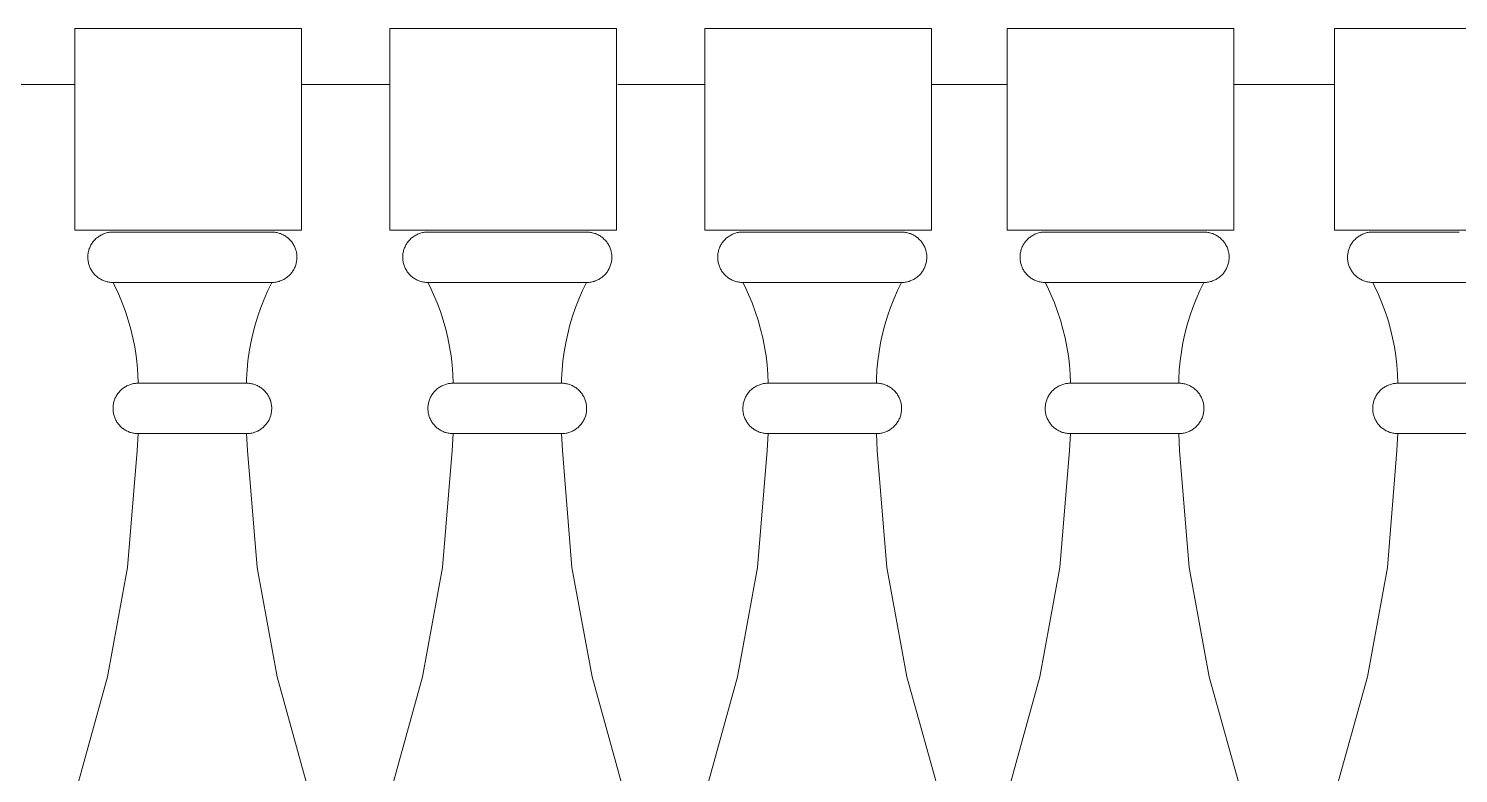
# Model space of a CAD drawing. Header units: inches. Extents: x 8351 to 42256, y 21052 to 33437.
# Drawn here: x 25465.89 to 25494.26, y 24305.38 to 24320.16 of the extents above; entities that cross this region are included whole.
import ezdxf

# ---------------------------------------------------------------- set-up
doc = ezdxf.new("R2010")
doc.units = ezdxf.units.IN
doc.header["$MEASUREMENT"] = 0
doc.layers.add('A-GENM', color=13, linetype='Continuous', lineweight=9)

# ---------------------------------------------------------------- blocks, each defined once
blk = doc.blocks.new('M_Trim-Window-Exterior-Flat - with Sill-319051-South')
at = {"layer": 'A-GENM'}
for p, q in [((-307.337, 32.833), (-305.337, 32.833)), ((-300.837, 32.833), (-299.087, 32.833)), ((-294.562, 32.833), (-292.837, 32.833)), ((-288.337, 32.833), (-286.837, 32.833)), ((-282.337, 32.833), (-280.337, 32.833))]:
    blk.add_line(p, q, dxfattribs=at)
blk = doc.blocks.new('Railing_post_7739_2__rfa HARRIS - post-341513-South')
at = {"layer": 'A-GENM'}
for p, q in [((-342.837, 29.939), (-342.837, 33.939)), ((-338.337, 33.939), (-342.837, 33.939)), ((-338.337, 33.939), (-338.337, 29.939)), ((-342.837, 29.939), (-338.337, 29.939)), ((-340.504, 28.902), (-342.079, 28.902)), ((-338.929, 28.902), (-340.504, 28.902)), ((-340.504, 26.902), (-341.527, 26.902)), ((-339.482, 26.902), (-340.504, 26.902)), ((-340.504, 25.902), (-341.527, 25.902)), ((-339.482, 25.902), (-340.504, 25.902))]:
    blk.add_line(p, q, dxfattribs=at)
at = {"layer": 'A-GENM', "flags": 128}
for points in [[(-342.079, 28.902), (-342.099, 28.902), (-342.119, 28.903), (-342.139, 28.905), (-342.159, 28.908), (-342.179, 28.912), (-342.198, 28.916), (-342.217, 28.921), (-342.237, 28.927), (-342.255, 28.934), (-342.274, 28.941), (-342.292, 28.949), (-342.31, 28.958), (-342.328, 28.968), (-342.345, 28.978), (-342.362, 28.989), (-342.378, 29.001), (-342.394, 29.013), (-342.409, 29.026), (-342.424, 29.039), (-342.438, 29.053), (-342.452, 29.068), (-342.465, 29.083), (-342.477, 29.099), (-342.489, 29.115), (-342.5, 29.132), (-342.51, 29.149), (-342.52, 29.166), (-342.529, 29.184), (-342.538, 29.202), (-342.545, 29.221), (-342.552, 29.239), (-342.558, 29.258), (-342.564, 29.278), (-342.568, 29.297), (-342.572, 29.317), (-342.575, 29.337), (-342.577, 29.356), (-342.579, 29.376), (-342.579, 29.396), (-342.579, 29.416), (-342.578, 29.436), (-342.576, 29.456), (-342.574, 29.476), (-342.57, 29.496), (-342.566, 29.515), (-342.561, 29.535), (-342.556, 29.554), (-342.549, 29.573), (-342.542, 29.592), (-342.534, 29.61), (-342.525, 29.628), (-342.516, 29.646), (-342.506, 29.663), (-342.495, 29.68), (-342.483, 29.696), (-342.471, 29.712), (-342.459, 29.727), (-342.445, 29.742), (-342.431, 29.757), (-342.417, 29.771), (-342.402, 29.784), (-342.386, 29.796), (-342.37, 29.808), (-342.354, 29.82), (-342.337, 29.83), (-342.32, 29.84), (-342.302, 29.849), (-342.284, 29.858), (-342.265, 29.866), (-342.247, 29.873), (-342.228, 29.879), (-342.209, 29.885), (-342.189, 29.89), (-342.17, 29.894), (-342.15, 29.897), (-342.13, 29.899), (-342.11, 29.901), (-342.09, 29.902), (-342.079, 29.902)], [(-340.504, 29.902), (-340.567, 29.902), (-340.63, 29.902), (-340.693, 29.902), (-340.755, 29.902), (-340.817, 29.902), (-340.879, 29.902), (-340.94, 29.902), (-341, 29.902), (-341.059, 29.902), (-341.118, 29.902), (-341.175, 29.902), (-341.232, 29.902), (-341.287, 29.902), (-341.341, 29.902), (-341.394, 29.902), (-341.445, 29.902), (-341.495, 29.902), (-341.543, 29.902), (-341.589, 29.902), (-341.634, 29.902), (-341.677, 29.902), (-341.718, 29.902), (-341.757, 29.902), (-341.794, 29.902), (-341.83, 29.902), (-341.863, 29.902), (-341.893, 29.902), (-341.922, 29.902), (-341.948, 29.902), (-341.972, 29.902), (-341.994, 29.902), (-342.013, 29.902), (-342.03, 29.902), (-342.044, 29.902), (-342.056, 29.902), (-342.066, 29.902), (-342.073, 29.902), (-342.077, 29.902), (-342.079, 29.902), (-342.079, 29.902)], [(-342.079, 29.902), (-342.078, 29.902), (-342.074, 29.902), (-342.068, 29.902), (-342.059, 29.902), (-342.048, 29.902), (-342.034, 29.902), (-342.018, 29.902), (-341.999, 29.902), (-341.978, 29.902), (-341.955, 29.902), (-341.929, 29.902), (-341.901, 29.902), (-341.871, 29.902), (-341.839, 29.902), (-341.804, 29.902), (-341.768, 29.902), (-341.729, 29.902), (-341.688, 29.902), (-341.646, 29.902), (-341.602, 29.902), (-341.556, 29.902), (-341.508, 29.902), (-341.458, 29.902), (-341.408, 29.902), (-341.355, 29.902), (-341.302, 29.902), (-341.247, 29.902), (-341.19, 29.902), (-341.133, 29.902), (-341.075, 29.902), (-341.016, 29.902), (-340.956, 29.902), (-340.895, 29.902), (-340.834, 29.902), (-340.772, 29.902), (-340.71, 29.902), (-340.647, 29.902), (-340.584, 29.902), (-340.521, 29.902), (-340.504, 29.902)], [(-340.504, 29.902), (-340.441, 29.902), (-340.378, 29.902), (-340.316, 29.902), (-340.253, 29.902), (-340.191, 29.902), (-340.13, 29.902), (-340.069, 29.902), (-340.009, 29.902), (-339.95, 29.902), (-339.891, 29.902), (-339.834, 29.902), (-339.777, 29.902), (-339.722, 29.902), (-339.668, 29.902), (-339.615, 29.902), (-339.564, 29.902), (-339.514, 29.902), (-339.466, 29.902), (-339.419, 29.902), (-339.375, 29.902), (-339.332, 29.902), (-339.29, 29.902), (-339.251, 29.902), (-339.214, 29.902), (-339.179, 29.902), (-339.146, 29.902), (-339.115, 29.902), (-339.087, 29.902), (-339.06, 29.902), (-339.036, 29.902), (-339.015, 29.902), (-338.996, 29.902), (-338.979, 29.902), (-338.964, 29.902), (-338.952, 29.902), (-338.943, 29.902), (-338.936, 29.902), (-338.931, 29.902), (-338.93, 29.902), (-338.929, 29.902)], [(-338.929, 29.902), (-338.931, 29.902), (-338.934, 29.902), (-338.941, 29.902), (-338.95, 29.902), (-338.961, 29.902), (-338.975, 29.902), (-338.991, 29.902), (-339.009, 29.902), (-339.03, 29.902), (-339.054, 29.902), (-339.079, 29.902), (-339.107, 29.902), (-339.138, 29.902), (-339.17, 29.902), (-339.204, 29.902), (-339.241, 29.902), (-339.28, 29.902), (-339.32, 29.902), (-339.363, 29.902), (-339.407, 29.902), (-339.453, 29.902), (-339.501, 29.902), (-339.55, 29.902), (-339.601, 29.902), (-339.653, 29.902), (-339.707, 29.902), (-339.762, 29.902), (-339.818, 29.902), (-339.875, 29.902), (-339.934, 29.902), (-339.993, 29.902), (-340.053, 29.902), (-340.113, 29.902), (-340.175, 29.902), (-340.237, 29.902), (-340.299, 29.902), (-340.362, 29.902), (-340.424, 29.902), (-340.487, 29.902), (-340.504, 29.902)], [(-338.929, 29.902), (-338.909, 29.901), (-338.889, 29.9), (-338.87, 29.898), (-338.85, 29.895), (-338.83, 29.892), (-338.811, 29.887), (-338.791, 29.882), (-338.772, 29.876), (-338.753, 29.87), (-338.735, 29.862), (-338.716, 29.854), (-338.699, 29.845), (-338.681, 29.836), (-338.664, 29.825), (-338.647, 29.814), (-338.631, 29.803), (-338.615, 29.791), (-338.6, 29.778), (-338.585, 29.764), (-338.571, 29.75), (-338.557, 29.736), (-338.544, 29.72), (-338.532, 29.705), (-338.52, 29.689), (-338.509, 29.672), (-338.498, 29.655), (-338.488, 29.637), (-338.479, 29.62), (-338.471, 29.601), (-338.463, 29.583), (-338.457, 29.564), (-338.45, 29.545), (-338.445, 29.526), (-338.44, 29.506), (-338.437, 29.487), (-338.434, 29.467), (-338.431, 29.447), (-338.43, 29.427), (-338.429, 29.407), (-338.43, 29.387), (-338.431, 29.367), (-338.432, 29.347), (-338.435, 29.327), (-338.438, 29.308), (-338.442, 29.288), (-338.447, 29.269), (-338.453, 29.25), (-338.46, 29.231), (-338.467, 29.212), (-338.475, 29.194), (-338.483, 29.176), (-338.493, 29.158), (-338.503, 29.141), (-338.514, 29.124), (-338.525, 29.108), (-338.537, 29.092), (-338.55, 29.076), (-338.563, 29.061), (-338.577, 29.047), (-338.592, 29.033), (-338.607, 29.02), (-338.622, 29.007), (-338.638, 28.995), (-338.655, 28.984), (-338.672, 28.973), (-338.689, 28.963), (-338.707, 28.954), (-338.725, 28.946), (-338.743, 28.938), (-338.762, 28.931), (-338.781, 28.924), (-338.8, 28.919), (-338.82, 28.914), (-338.839, 28.91), (-338.859, 28.907), (-338.879, 28.904), (-338.899, 28.903), (-338.919, 28.902), (-338.929, 28.902)], [(-341.579, 26.902), (-341.586, 27.083), (-341.6, 27.264), (-341.62, 27.445), (-341.649, 27.624), (-341.684, 27.802), (-341.726, 27.978), (-341.776, 28.153), (-341.832, 28.326), (-341.896, 28.496), (-341.966, 28.663), (-342.042, 28.828), (-342.079, 28.902)], [(-341.893, 28.902), (-341.922, 28.902), (-341.948, 28.902), (-341.972, 28.902), (-341.994, 28.902), (-342.013, 28.902), (-342.03, 28.902), (-342.044, 28.902), (-342.056, 28.902), (-342.066, 28.902), (-342.073, 28.902), (-342.077, 28.902), (-342.079, 28.902), (-342.079, 28.902)], [(-342.079, 28.902), (-342.078, 28.902), (-342.074, 28.902), (-342.068, 28.902), (-342.059, 28.902), (-342.048, 28.902), (-342.034, 28.902), (-342.018, 28.902), (-341.999, 28.902), (-341.978, 28.902), (-341.955, 28.902), (-341.929, 28.902), (-341.901, 28.902), (-341.871, 28.902), (-341.839, 28.902), (-341.804, 28.902), (-341.768, 28.902), (-341.729, 28.902), (-341.688, 28.902), (-341.646, 28.902), (-341.602, 28.902), (-341.556, 28.902), (-341.508, 28.902), (-341.458, 28.902), (-341.408, 28.902), (-341.355, 28.902), (-341.302, 28.902), (-341.247, 28.902), (-341.19, 28.902), (-341.133, 28.902), (-341.075, 28.902), (-341.016, 28.902), (-340.956, 28.902), (-340.895, 28.902), (-340.834, 28.902), (-340.772, 28.902), (-340.71, 28.902), (-340.647, 28.902), (-340.584, 28.902), (-340.521, 28.902), (-340.504, 28.902)], [(-340.504, 28.902), (-340.441, 28.902), (-340.378, 28.902), (-340.316, 28.902), (-340.253, 28.902), (-340.191, 28.902), (-340.13, 28.902), (-340.069, 28.902), (-340.009, 28.902), (-339.95, 28.902), (-339.891, 28.902), (-339.834, 28.902), (-339.777, 28.902), (-339.722, 28.902), (-339.668, 28.902), (-339.615, 28.902), (-339.564, 28.902), (-339.514, 28.902), (-339.466, 28.902), (-339.419, 28.902), (-339.375, 28.902), (-339.332, 28.902), (-339.29, 28.902), (-339.251, 28.902), (-339.214, 28.902), (-339.179, 28.902), (-339.146, 28.902), (-339.115, 28.902), (-339.087, 28.902), (-339.06, 28.902), (-339.036, 28.902), (-339.015, 28.902), (-338.996, 28.902), (-338.979, 28.902), (-338.964, 28.902), (-338.952, 28.902), (-338.943, 28.902), (-338.936, 28.902), (-338.931, 28.902), (-338.93, 28.902), (-338.929, 28.902)], [(-338.929, 28.902), (-339.009, 28.739), (-339.082, 28.572), (-339.148, 28.403), (-339.208, 28.232), (-339.261, 28.058), (-339.306, 27.883), (-339.345, 27.705), (-339.376, 27.526), (-339.4, 27.346), (-339.418, 27.166), (-339.427, 26.984), (-339.429, 26.902)], [(-338.929, 28.902), (-338.931, 28.902), (-338.934, 28.902), (-338.941, 28.902), (-338.95, 28.902), (-338.961, 28.902), (-338.975, 28.902), (-338.991, 28.902), (-339.009, 28.902), (-339.03, 28.902), (-339.054, 28.902), (-339.079, 28.902), (-339.107, 28.902), (-339.138, 28.902)], [(-341.579, 25.902), (-341.599, 25.902), (-341.619, 25.903), (-341.639, 25.905), (-341.659, 25.908), (-341.679, 25.912), (-341.698, 25.916), (-341.717, 25.921), (-341.737, 25.927), (-341.755, 25.934), (-341.774, 25.941), (-341.792, 25.949), (-341.81, 25.958), (-341.828, 25.968), (-341.845, 25.978), (-341.862, 25.989), (-341.878, 26.001), (-341.894, 26.013), (-341.909, 26.026), (-341.924, 26.039), (-341.938, 26.053), (-341.952, 26.068), (-341.965, 26.083), (-341.977, 26.099), (-341.989, 26.115), (-342, 26.132), (-342.01, 26.149), (-342.02, 26.166), (-342.029, 26.184), (-342.038, 26.202), (-342.045, 26.221), (-342.052, 26.239), (-342.058, 26.258), (-342.064, 26.278), (-342.068, 26.297), (-342.072, 26.317), (-342.075, 26.337), (-342.077, 26.356), (-342.079, 26.376), (-342.079, 26.396), (-342.079, 26.416), (-342.078, 26.436), (-342.076, 26.456), (-342.074, 26.476), (-342.07, 26.496), (-342.066, 26.515), (-342.061, 26.535), (-342.056, 26.554), (-342.049, 26.573), (-342.042, 26.592), (-342.034, 26.61), (-342.025, 26.628), (-342.016, 26.646), (-342.006, 26.663), (-341.995, 26.68), (-341.983, 26.696), (-341.971, 26.712), (-341.959, 26.727), (-341.945, 26.742), (-341.931, 26.757), (-341.917, 26.771), (-341.902, 26.784), (-341.886, 26.796), (-341.87, 26.808), (-341.854, 26.82), (-341.837, 26.83), (-341.82, 26.84), (-341.802, 26.849), (-341.784, 26.858), (-341.765, 26.866), (-341.747, 26.873), (-341.728, 26.879), (-341.709, 26.885), (-341.689, 26.89), (-341.67, 26.894), (-341.65, 26.897), (-341.63, 26.899), (-341.61, 26.901), (-341.59, 26.902), (-341.579, 26.902)], [(-340.504, 26.902), (-340.547, 26.902), (-340.59, 26.902), (-340.633, 26.902), (-340.676, 26.902), (-340.718, 26.902), (-340.76, 26.902), (-340.801, 26.902), (-340.842, 26.902), (-340.883, 26.902), (-340.923, 26.902), (-340.962, 26.902), (-341.001, 26.902), (-341.038, 26.902), (-341.075, 26.902), (-341.111, 26.902), (-341.146, 26.902), (-341.18, 26.902), (-341.213, 26.902), (-341.245, 26.902), (-341.275, 26.902), (-341.305, 26.902), (-341.333, 26.902), (-341.36, 26.902), (-341.385, 26.902), (-341.409, 26.902), (-341.431, 26.902), (-341.452, 26.902), (-341.472, 26.902), (-341.49, 26.902), (-341.506, 26.902), (-341.521, 26.902), (-341.534, 26.902), (-341.546, 26.902), (-341.555, 26.902), (-341.564, 26.902), (-341.57, 26.902), (-341.575, 26.902), (-341.578, 26.902), (-341.579, 26.902)], [(-341.579, 26.902), (-341.578, 26.902), (-341.576, 26.902), (-341.572, 26.902), (-341.566, 26.902), (-341.558, 26.902), (-341.548, 26.902), (-341.537, 26.902), (-341.525, 26.902), (-341.51, 26.902), (-341.494, 26.902), (-341.477, 26.902), (-341.458, 26.902), (-341.437, 26.902), (-341.415, 26.902), (-341.391, 26.902), (-341.367, 26.902)], [(-339.429, 26.902), (-339.43, 26.902), (-339.433, 26.902), (-339.437, 26.902), (-339.443, 26.902), (-339.451, 26.902), (-339.46, 26.902), (-339.471, 26.902), (-339.484, 26.902), (-339.498, 26.902), (-339.514, 26.902), (-339.532, 26.902), (-339.551, 26.902), (-339.571, 26.902), (-339.594, 26.902), (-339.617, 26.902), (-339.642, 26.902), (-339.669, 26.902), (-339.696, 26.902), (-339.725, 26.902), (-339.755, 26.902), (-339.787, 26.902), (-339.819, 26.902), (-339.853, 26.902), (-339.888, 26.902), (-339.924, 26.902), (-339.96, 26.902), (-339.998, 26.902), (-340.036, 26.902), (-340.075, 26.902), (-340.115, 26.902), (-340.155, 26.902), (-340.196, 26.902), (-340.238, 26.902), (-340.279, 26.902), (-340.322, 26.902), (-340.364, 26.902), (-340.407, 26.902), (-340.45, 26.902), (-340.493, 26.902), (-340.504, 26.902)], [(-339.649, 26.902), (-339.624, 26.902), (-339.6, 26.902), (-339.577, 26.902), (-339.556, 26.902), (-339.537, 26.902), (-339.519, 26.902), (-339.502, 26.902), (-339.488, 26.902), (-339.475, 26.902), (-339.463, 26.902), (-339.453, 26.902), (-339.445, 26.902), (-339.439, 26.902), (-339.434, 26.902), (-339.431, 26.902), (-339.429, 26.902)], [(-339.429, 26.902), (-339.409, 26.901), (-339.389, 26.9), (-339.37, 26.898), (-339.35, 26.895), (-339.33, 26.892), (-339.311, 26.887), (-339.291, 26.882), (-339.272, 26.876), (-339.253, 26.87), (-339.235, 26.862), (-339.216, 26.854), (-339.199, 26.845), (-339.181, 26.836), (-339.164, 26.825), (-339.147, 26.814), (-339.131, 26.803), (-339.115, 26.791), (-339.1, 26.778), (-339.085, 26.764), (-339.071, 26.75), (-339.057, 26.736), (-339.044, 26.72), (-339.032, 26.705), (-339.02, 26.689), (-339.009, 26.672), (-338.998, 26.655), (-338.988, 26.637), (-338.979, 26.62), (-338.971, 26.601), (-338.963, 26.583), (-338.957, 26.564), (-338.95, 26.545), (-338.945, 26.526), (-338.94, 26.506), (-338.937, 26.487), (-338.934, 26.467), (-338.931, 26.447), (-338.93, 26.427), (-338.929, 26.407), (-338.93, 26.387), (-338.931, 26.367), (-338.932, 26.347), (-338.935, 26.327), (-338.938, 26.308), (-338.942, 26.288), (-338.947, 26.269), (-338.953, 26.25), (-338.96, 26.231), (-338.967, 26.212), (-338.975, 26.194), (-338.983, 26.176), (-338.993, 26.158), (-339.003, 26.141), (-339.014, 26.124), (-339.025, 26.108), (-339.037, 26.092), (-339.05, 26.076), (-339.063, 26.061), (-339.077, 26.047), (-339.092, 26.033), (-339.107, 26.02), (-339.122, 26.007), (-339.138, 25.995), (-339.155, 25.984), (-339.172, 25.973), (-339.189, 25.963), (-339.207, 25.954), (-339.225, 25.946), (-339.243, 25.938), (-339.262, 25.931), (-339.281, 25.924), (-339.3, 25.919), (-339.32, 25.914), (-339.339, 25.91), (-339.359, 25.907), (-339.379, 25.904), (-339.399, 25.903), (-339.419, 25.902), (-339.429, 25.902)], [(-341.579, 13.402), (-341.628, 13.441), (-342.488, 14.201), (-342.772, 14.566), (-342.964, 14.922), (-343.102, 15.309), (-343.227, 16.177), (-343.155, 17.249), (-342.849, 18.681), (-342.186, 21.077), (-341.788, 23.248), (-341.598, 25.565), (-341.579, 25.902)], [(-341.36, 25.902), (-341.385, 25.902), (-341.409, 25.902), (-341.431, 25.902), (-341.452, 25.902), (-341.472, 25.902), (-341.49, 25.902), (-341.506, 25.902), (-341.521, 25.902), (-341.534, 25.902), (-341.546, 25.902), (-341.555, 25.902), (-341.564, 25.902), (-341.57, 25.902), (-341.575, 25.902), (-341.578, 25.902), (-341.579, 25.902)], [(-341.579, 25.902), (-341.578, 25.902), (-341.576, 25.902), (-341.572, 25.902), (-341.566, 25.902), (-341.558, 25.902), (-341.548, 25.902), (-341.537, 25.902), (-341.525, 25.902), (-341.51, 25.902), (-341.494, 25.902), (-341.477, 25.902), (-341.458, 25.902), (-341.437, 25.902), (-341.415, 25.902), (-341.391, 25.902), (-341.367, 25.902), (-341.34, 25.902), (-341.312, 25.902), (-341.283, 25.902), (-341.253, 25.902), (-341.222, 25.902), (-341.189, 25.902), (-341.156, 25.902), (-341.121, 25.902), (-341.085, 25.902), (-341.048, 25.902), (-341.011, 25.902), (-340.973, 25.902), (-340.934, 25.902), (-340.894, 25.902), (-340.853, 25.902), (-340.813, 25.902), (-340.771, 25.902), (-340.729, 25.902), (-340.687, 25.902), (-340.645, 25.902), (-340.602, 25.902), (-340.559, 25.902), (-340.516, 25.902), (-340.504, 25.902)], [(-340.504, 25.902), (-340.461, 25.902), (-340.418, 25.902), (-340.376, 25.902), (-340.333, 25.902), (-340.291, 25.902), (-340.249, 25.902), (-340.207, 25.902), (-340.166, 25.902), (-340.126, 25.902), (-340.086, 25.902), (-340.046, 25.902), (-340.008, 25.902), (-339.97, 25.902), (-339.933, 25.902), (-339.897, 25.902), (-339.862, 25.902), (-339.828, 25.902), (-339.796, 25.902), (-339.764, 25.902), (-339.733, 25.902), (-339.704, 25.902), (-339.676, 25.902), (-339.649, 25.902), (-339.624, 25.902), (-339.6, 25.902), (-339.577, 25.902), (-339.556, 25.902), (-339.537, 25.902), (-339.519, 25.902), (-339.502, 25.902), (-339.488, 25.902), (-339.475, 25.902), (-339.463, 25.902), (-339.453, 25.902), (-339.445, 25.902), (-339.439, 25.902), (-339.434, 25.902), (-339.431, 25.902), (-339.429, 25.902)], [(-339.429, 25.902), (-339.43, 25.902), (-339.433, 25.902), (-339.437, 25.902), (-339.443, 25.902), (-339.451, 25.902), (-339.46, 25.902), (-339.471, 25.902), (-339.484, 25.902), (-339.498, 25.902), (-339.514, 25.902), (-339.532, 25.902), (-339.551, 25.902), (-339.571, 25.902), (-339.594, 25.902), (-339.617, 25.902), (-339.642, 25.902)], [(-339.429, 13.402), (-339.38, 13.441), (-338.521, 14.201), (-338.237, 14.566), (-338.045, 14.922), (-337.906, 15.309), (-337.781, 16.177), (-337.853, 17.249), (-338.16, 18.681), (-338.823, 21.077), (-339.221, 23.248), (-339.411, 25.565), (-339.429, 25.902)]]:
    blk.add_lwpolyline(points, dxfattribs=at)
blk = doc.blocks.new('Railing_post_7739_2__rfa HARRIS - post-V3-South')
at = {"layer": 'A-GENM'}
for p, q in [((-280.337, 29.939), (-280.337, 33.939)), ((-275.837, 33.939), (-280.337, 33.939)), ((-280.337, 29.939), (-275.837, 29.939)), ((-278.806, 28.902), (-279.579, 28.902)), ((-278.004, 28.902), (-278.792, 28.902)), ((-276.429, 28.902), (-278.004, 28.902)), ((-278.004, 26.902), (-279.027, 26.902)), ((-276.982, 26.902), (-278.004, 26.902)), ((-278.004, 25.902), (-279.027, 25.902)), ((-276.982, 25.902), (-278.004, 25.902))]:
    blk.add_line(p, q, dxfattribs=at)
at = {"layer": 'A-GENM', "flags": 128}
for points in [[(-279.579, 28.902), (-279.599, 28.902), (-279.619, 28.903), (-279.639, 28.905), (-279.659, 28.908), (-279.679, 28.912), (-279.698, 28.916), (-279.717, 28.921), (-279.737, 28.927), (-279.755, 28.934), (-279.774, 28.941), (-279.792, 28.949), (-279.81, 28.958), (-279.828, 28.968), (-279.845, 28.978), (-279.862, 28.989), (-279.878, 29.001), (-279.894, 29.013), (-279.909, 29.026), (-279.924, 29.039), (-279.938, 29.053), (-279.952, 29.068), (-279.965, 29.083), (-279.977, 29.099), (-279.989, 29.115), (-280, 29.132), (-280.01, 29.149), (-280.02, 29.166), (-280.029, 29.184), (-280.038, 29.202), (-280.045, 29.221), (-280.052, 29.239), (-280.058, 29.258), (-280.064, 29.278), (-280.068, 29.297), (-280.072, 29.317), (-280.075, 29.337), (-280.077, 29.356), (-280.079, 29.376), (-280.079, 29.396), (-280.079, 29.416), (-280.078, 29.436), (-280.076, 29.456), (-280.074, 29.476), (-280.07, 29.496), (-280.066, 29.515), (-280.061, 29.535), (-280.056, 29.554), (-280.049, 29.573), (-280.042, 29.592), (-280.034, 29.61), (-280.025, 29.628), (-280.016, 29.646), (-280.006, 29.663), (-279.995, 29.68), (-279.983, 29.696), (-279.971, 29.712), (-279.959, 29.727), (-279.945, 29.742), (-279.931, 29.757), (-279.917, 29.771), (-279.902, 29.784), (-279.886, 29.796), (-279.87, 29.808), (-279.854, 29.82), (-279.837, 29.83), (-279.82, 29.84), (-279.802, 29.849), (-279.784, 29.858), (-279.765, 29.866), (-279.747, 29.873), (-279.728, 29.879), (-279.709, 29.885), (-279.689, 29.89), (-279.67, 29.894), (-279.65, 29.897), (-279.63, 29.899), (-279.61, 29.901), (-279.59, 29.902), (-279.579, 29.902)], [(-278.004, 29.902), (-278.067, 29.902), (-278.13, 29.902), (-278.193, 29.902), (-278.255, 29.902), (-278.317, 29.902), (-278.379, 29.902), (-278.44, 29.902), (-278.5, 29.902), (-278.559, 29.902), (-278.618, 29.902), (-278.675, 29.902), (-278.732, 29.902), (-278.787, 29.902), (-278.841, 29.902), (-278.894, 29.902), (-278.945, 29.902), (-278.995, 29.902), (-279.043, 29.902), (-279.089, 29.902), (-279.134, 29.902), (-279.177, 29.902), (-279.218, 29.902), (-279.257, 29.902), (-279.294, 29.902), (-279.33, 29.902), (-279.363, 29.902), (-279.393, 29.902), (-279.422, 29.902), (-279.448, 29.902), (-279.472, 29.902), (-279.494, 29.902), (-279.513, 29.902), (-279.53, 29.902), (-279.544, 29.902), (-279.556, 29.902), (-279.566, 29.902), (-279.573, 29.902), (-279.577, 29.902), (-279.579, 29.902), (-279.579, 29.902)], [(-279.579, 29.902), (-279.578, 29.902), (-279.574, 29.902), (-279.568, 29.902), (-279.559, 29.902), (-279.548, 29.902), (-279.534, 29.902), (-279.518, 29.902), (-279.499, 29.902), (-279.478, 29.902), (-279.455, 29.902), (-279.429, 29.902), (-279.401, 29.902), (-279.371, 29.902), (-279.339, 29.902), (-279.304, 29.902), (-279.268, 29.902), (-279.229, 29.902), (-279.188, 29.902), (-279.146, 29.902), (-279.102, 29.902), (-279.056, 29.902), (-279.008, 29.902), (-278.958, 29.902), (-278.908, 29.902), (-278.855, 29.902), (-278.802, 29.902), (-278.747, 29.902), (-278.69, 29.902), (-278.633, 29.902), (-278.575, 29.902), (-278.516, 29.902), (-278.456, 29.902), (-278.395, 29.902), (-278.334, 29.902), (-278.272, 29.902), (-278.21, 29.902), (-278.147, 29.902), (-278.084, 29.902), (-278.021, 29.902), (-278.004, 29.902)], [(-278.004, 29.902), (-277.941, 29.902), (-277.878, 29.902)], [(-277.862, 29.902), (-277.924, 29.902), (-277.987, 29.902), (-278.004, 29.902)], [(-279.079, 26.902), (-279.086, 27.083), (-279.1, 27.264), (-279.12, 27.445), (-279.149, 27.624), (-279.184, 27.802), (-279.226, 27.978), (-279.276, 28.153), (-279.332, 28.326), (-279.396, 28.496), (-279.466, 28.663), (-279.542, 28.828), (-279.579, 28.902)], [(-279.393, 28.902), (-279.422, 28.902), (-279.448, 28.902), (-279.472, 28.902), (-279.494, 28.902), (-279.513, 28.902), (-279.53, 28.902), (-279.544, 28.902), (-279.556, 28.902), (-279.566, 28.902), (-279.573, 28.902), (-279.577, 28.902), (-279.579, 28.902), (-279.579, 28.902)], [(-279.579, 28.902), (-279.578, 28.902), (-279.574, 28.902), (-279.568, 28.902), (-279.559, 28.902), (-279.548, 28.902), (-279.534, 28.902), (-279.518, 28.902), (-279.499, 28.902), (-279.478, 28.902), (-279.455, 28.902), (-279.429, 28.902), (-279.401, 28.902), (-279.371, 28.902), (-279.339, 28.902), (-279.304, 28.902), (-279.268, 28.902), (-279.229, 28.902), (-279.188, 28.902), (-279.146, 28.902), (-279.102, 28.902), (-279.056, 28.902), (-279.008, 28.902), (-278.958, 28.902), (-278.908, 28.902), (-278.855, 28.902), (-278.802, 28.902), (-278.747, 28.902), (-278.69, 28.902), (-278.633, 28.902), (-278.575, 28.902), (-278.516, 28.902), (-278.456, 28.902), (-278.395, 28.902), (-278.334, 28.902), (-278.272, 28.902), (-278.21, 28.902), (-278.147, 28.902), (-278.084, 28.902), (-278.021, 28.902), (-278.004, 28.902)], [(-278.004, 28.902), (-277.941, 28.902), (-277.878, 28.902)], [(-279.079, 25.902), (-279.099, 25.902), (-279.119, 25.903), (-279.139, 25.905), (-279.159, 25.908), (-279.179, 25.912), (-279.198, 25.916), (-279.217, 25.921), (-279.237, 25.927), (-279.255, 25.934), (-279.274, 25.941), (-279.292, 25.949), (-279.31, 25.958), (-279.328, 25.968), (-279.345, 25.978), (-279.362, 25.989), (-279.378, 26.001), (-279.394, 26.013), (-279.409, 26.026), (-279.424, 26.039), (-279.438, 26.053), (-279.452, 26.068), (-279.465, 26.083), (-279.477, 26.099), (-279.489, 26.115), (-279.5, 26.132), (-279.51, 26.149), (-279.52, 26.166), (-279.529, 26.184), (-279.538, 26.202), (-279.545, 26.221), (-279.552, 26.239), (-279.558, 26.258), (-279.564, 26.278), (-279.568, 26.297), (-279.572, 26.317), (-279.575, 26.337), (-279.577, 26.356), (-279.579, 26.376), (-279.579, 26.396), (-279.579, 26.416), (-279.578, 26.436), (-279.576, 26.456), (-279.574, 26.476), (-279.57, 26.496), (-279.566, 26.515), (-279.561, 26.535), (-279.556, 26.554), (-279.549, 26.573), (-279.542, 26.592), (-279.534, 26.61), (-279.525, 26.628), (-279.516, 26.646), (-279.506, 26.663), (-279.495, 26.68), (-279.483, 26.696), (-279.471, 26.712), (-279.459, 26.727), (-279.445, 26.742), (-279.431, 26.757), (-279.417, 26.771), (-279.402, 26.784), (-279.386, 26.796), (-279.37, 26.808), (-279.354, 26.82), (-279.337, 26.83), (-279.32, 26.84), (-279.302, 26.849), (-279.284, 26.858), (-279.265, 26.866), (-279.247, 26.873), (-279.228, 26.879), (-279.209, 26.885), (-279.189, 26.89), (-279.17, 26.894), (-279.15, 26.897), (-279.13, 26.899), (-279.11, 26.901), (-279.09, 26.902), (-279.079, 26.902)], [(-278.004, 26.902), (-278.047, 26.902), (-278.09, 26.902), (-278.133, 26.902), (-278.176, 26.902), (-278.218, 26.902), (-278.26, 26.902), (-278.301, 26.902), (-278.342, 26.902), (-278.383, 26.902), (-278.423, 26.902), (-278.462, 26.902), (-278.501, 26.902), (-278.538, 26.902), (-278.575, 26.902), (-278.611, 26.902), (-278.646, 26.902), (-278.68, 26.902), (-278.713, 26.902), (-278.745, 26.902), (-278.775, 26.902), (-278.805, 26.902), (-278.833, 26.902), (-278.86, 26.902), (-278.885, 26.902), (-278.909, 26.902), (-278.931, 26.902), (-278.952, 26.902), (-278.972, 26.902), (-278.99, 26.902), (-279.006, 26.902), (-279.021, 26.902), (-279.034, 26.902), (-279.046, 26.902), (-279.055, 26.902), (-279.064, 26.902), (-279.07, 26.902), (-279.075, 26.902), (-279.078, 26.902), (-279.079, 26.902)], [(-279.079, 26.902), (-279.078, 26.902), (-279.076, 26.902), (-279.072, 26.902), (-279.066, 26.902), (-279.058, 26.902), (-279.048, 26.902), (-279.037, 26.902), (-279.025, 26.902), (-279.01, 26.902), (-278.994, 26.902), (-278.977, 26.902), (-278.958, 26.902), (-278.937, 26.902), (-278.915, 26.902), (-278.891, 26.902), (-278.867, 26.902)], [(-277.864, 26.902), (-277.907, 26.902), (-277.95, 26.902), (-277.993, 26.902), (-278.004, 26.902)], [(-279.079, 13.402), (-279.128, 13.441), (-279.988, 14.201), (-280.272, 14.566), (-280.464, 14.922), (-280.602, 15.309), (-280.727, 16.177), (-280.655, 17.249), (-280.349, 18.681), (-279.686, 21.077), (-279.288, 23.248), (-279.098, 25.565), (-279.079, 25.902)], [(-278.86, 25.902), (-278.885, 25.902), (-278.909, 25.902), (-278.931, 25.902), (-278.952, 25.902), (-278.972, 25.902), (-278.99, 25.902), (-279.006, 25.902), (-279.021, 25.902), (-279.034, 25.902), (-279.046, 25.902), (-279.055, 25.902), (-279.064, 25.902), (-279.07, 25.902), (-279.075, 25.902), (-279.078, 25.902), (-279.079, 25.902)], [(-279.079, 25.902), (-279.078, 25.902), (-279.076, 25.902), (-279.072, 25.902), (-279.066, 25.902), (-279.058, 25.902), (-279.048, 25.902), (-279.037, 25.902), (-279.025, 25.902), (-279.01, 25.902), (-278.994, 25.902), (-278.977, 25.902), (-278.958, 25.902), (-278.937, 25.902), (-278.915, 25.902), (-278.891, 25.902), (-278.867, 25.902), (-278.84, 25.902), (-278.812, 25.902), (-278.783, 25.902), (-278.753, 25.902), (-278.722, 25.902), (-278.689, 25.902), (-278.656, 25.902), (-278.621, 25.902), (-278.585, 25.902), (-278.548, 25.902), (-278.511, 25.902), (-278.473, 25.902), (-278.434, 25.902), (-278.394, 25.902), (-278.353, 25.902), (-278.313, 25.902), (-278.271, 25.902), (-278.229, 25.902), (-278.187, 25.902), (-278.145, 25.902), (-278.102, 25.902), (-278.059, 25.902), (-278.016, 25.902), (-278.004, 25.902)], [(-278.004, 25.902), (-277.961, 25.902), (-277.918, 25.902), (-277.876, 25.902)]]:
    blk.add_lwpolyline(points, dxfattribs=at)

msp = doc.modelspace()

# ---------------------------------------------------------------- block references
at = {"layer": 'A-GENM'}
for name, p in [('M_Trim-Window-Exterior-Flat - with Sill-319051-South', (25772.141, 24286.217)), ('Railing_post_7739_2__rfa HARRIS - post-341513-South', (25809.641, 24286.217)), ('Railing_post_7739_2__rfa HARRIS - post-341513-South', (25815.891, 24286.217)), ('Railing_post_7739_2__rfa HARRIS - post-341513-South', (25822.141, 24286.217)), ('Railing_post_7739_2__rfa HARRIS - post-341513-South', (25828.141, 24286.217)), ('Railing_post_7739_2__rfa HARRIS - post-V3-South', (25772.141, 24286.217))]:
    msp.add_blockref(name, p, dxfattribs=at)

doc.saveas('drawing.dxf')
